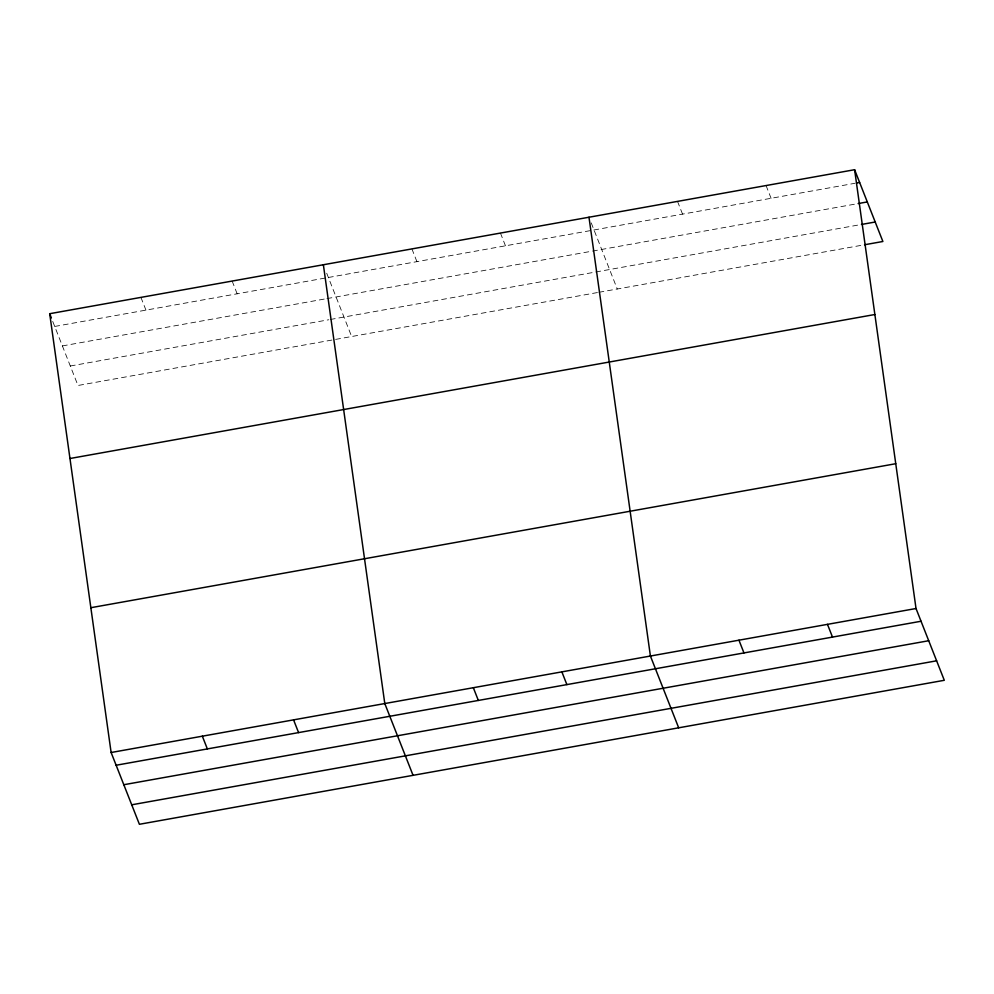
<?xml version="1.0" encoding="UTF-8"?>
<svg xmlns="http://www.w3.org/2000/svg" width="994" height="994" viewBox="0 0 994 994"><rect width="100%" height="100%" fill="white"/><g stroke="black" fill="none" stroke-linecap="round" stroke-linejoin="round"><path stroke-width="0.75" stroke-dasharray="4.97 3.73" d="M54.72 326.442L325.349 278.022M328.38 277.488L855.039 183.269M62.386 345.924L325.411 298.871M326.939 298.598L590.995 251.358M592.523 251.084L856.617 203.845M70.301 366.003L328.766 319.757M330.281 319.496L859.934 224.731M597.419 292.559L77.979 385.486L51.924 319.372M598.947 292.286L863.04 245.033M766.063 185.555L771.083 198.291M677.523 201.384L682.543 214.12M591.219 222.892L617.262 289.005M500.442 233.068L505.461 245.804M411.914 248.91L416.921 261.646M326.715 273.238L351.64 336.531M232.149 281.066L237.156 293.802M140.924 297.392L145.944 310.128"/><path stroke-width="1.49" d="M854.604 169.713L916.021 608.514L944.3 680.294L139.396 824.287L111.117 752.508L49.7 313.706L854.604 169.713L882.883 241.492L864.556 244.76M856.567 182.995L859.624 182.449M858.133 203.571L867.302 201.931M861.463 224.458L875.205 222.01M69.965 458.507L874.869 314.514M90.852 607.707L895.756 463.713M111.117 752.508L916.021 608.514M116.136 765.243L921.04 621.25M123.815 784.726L928.719 640.732M131.717 804.805L936.621 660.811M827.48 624.356L832.5 637.092M738.952 640.198L743.959 652.921M678.678 727.807L650.411 656.028L588.982 217.226M561.871 671.869L566.878 684.605M473.33 687.711L478.338 700.447M413.057 775.332L384.79 703.553L323.373 264.752M293.565 719.867L298.585 732.603M49.7 313.706L51.377 317.956M202.341 736.194L207.361 748.929"/></g></svg>
